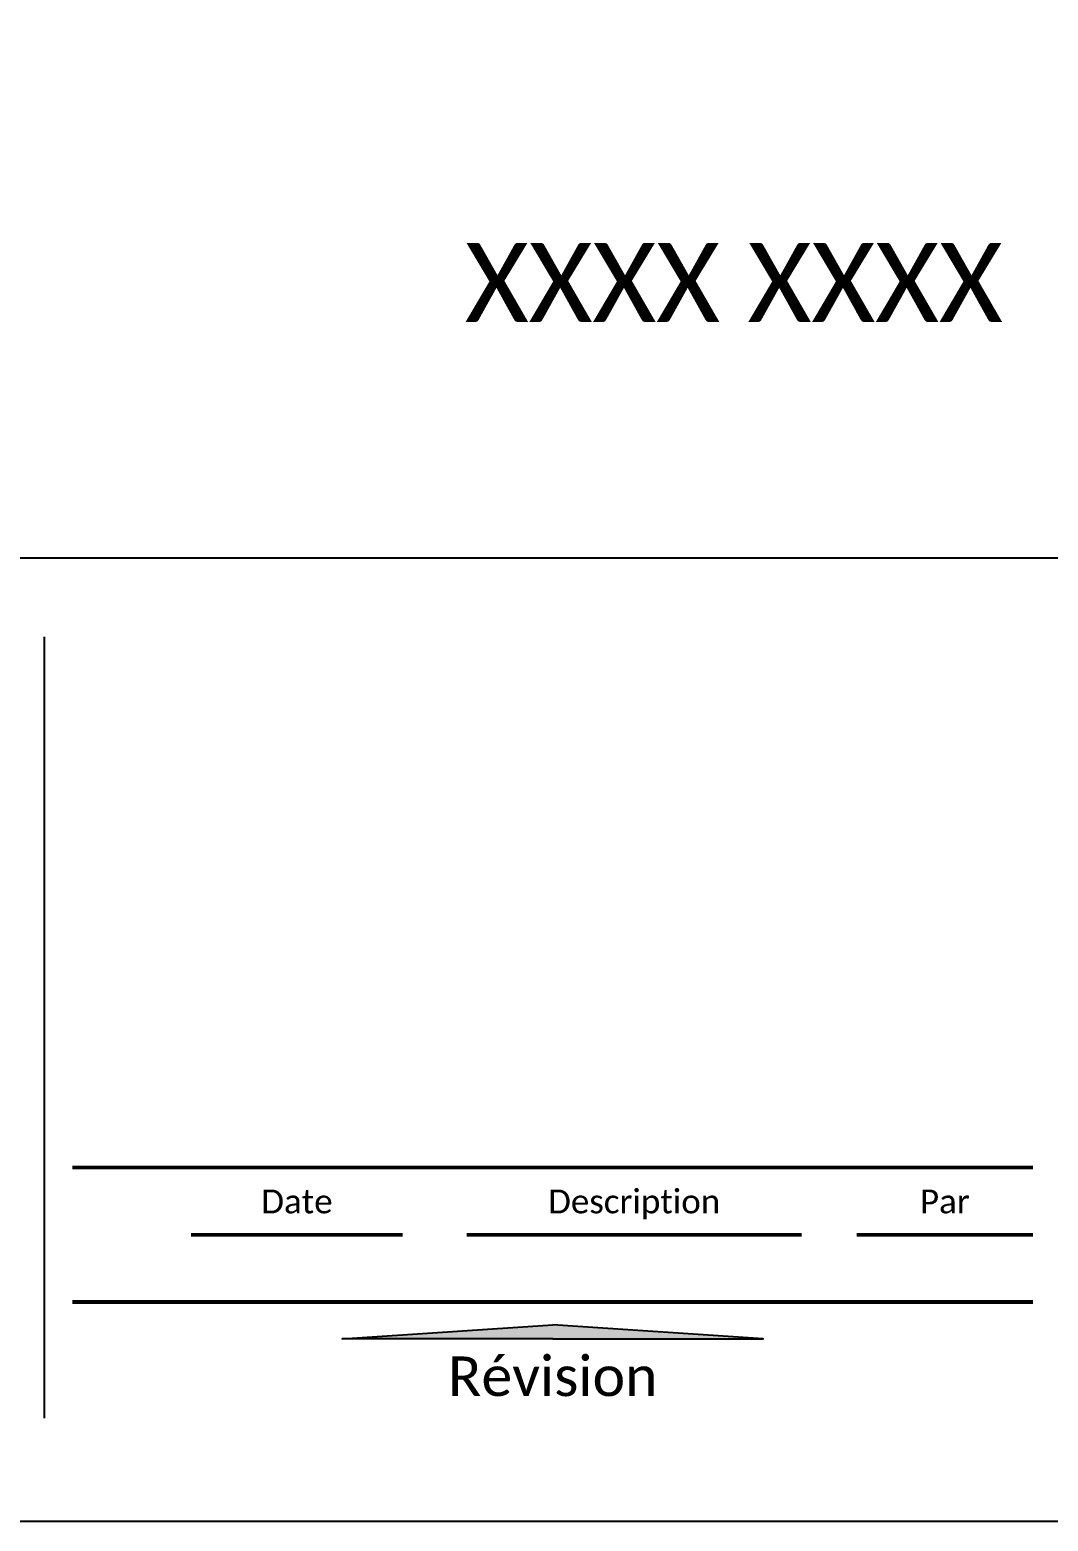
# Paper-space layout 'LEDGER-VERTICAL-IMPERIAL' of a CAD drawing. Header units: inches. Extents: x 0 to 11, y -3.8 to 17.
# Drawn here: x 3.983 to 6.043, y 0 to 3.016 of the extents above; entities that cross this region are included whole.
import ezdxf
from ezdxf.enums import TextEntityAlignment as Align

# ---------------------------------------------------------------- set-up
doc = ezdxf.new("R2010")
doc.units = ezdxf.units.IN
doc.header["$LTSCALE"] = 25
doc.header["$MEASUREMENT"] = 0
doc.layers.add('CARTOUCHE', color=7, linetype='Continuous')
doc.styles.add('Cartouche', font='calibri.ttf')

psp = doc.layouts.new('LEDGER-VERTICAL-IMPERIAL')

# ---------------------------------------------------------------- hatches: boundary and pattern name
at = {"layer": 'CARTOUCHE'}
h = psp.add_hatch(color=256, dxfattribs=at)
h.dxf.hatch_style = 1
h.paths.add_polyline_path([(5.040940996518791, 0.3974159177547765), (4.615280086855205, 0.3685774400770308), (5.040940996518791, 0.3685774400770308), (5.466601906182378, 0.3685774400770308)])

# ---------------------------------------------------------------- linework, layer by layer
psp.add_line((4.012068491790611, 1.788606525647124), (4.012068491791594, 0.2081969414023819), dxfattribs=at)
psp.add_lwpolyline([(0, 0), (11, 0), (11, 17), (0, 17)], close=True, dxfattribs=at)
at = {"layer": 'CARTOUCHE', "ltscale": 5}
psp.add_lwpolyline([(0.6245908242130724, 16.79180305859563), (10.79180305859563, 16.79180305859564), (10.79180305859563, 1.94757877408282), (0.6245908242130724, 1.94757877408282)], close=True, dxfattribs=at)
at = {"layer": 'CARTOUCHE', "const_width": 0.007651946114478394}
for points in [[(4.069559137909729, 0.7151552561889231), (6.012322855126929, 0.7151552561889231)], [(4.309286124236328, 0.5792669967116824), (4.737739628112762, 0.5792669967116824)], [(4.866804731829127, 0.5792669967116824), (5.544521026632647, 0.5792669967116824)], [(5.655634194275572, 0.5792669967116824), (6.012322855126929, 0.5792669967116824)], [(4.069559137910654, 0.4433787372344321), (6.012322855127006, 0.4433787372344321)]]:
    psp.add_lwpolyline(points, dxfattribs=at)
at = {"layer": 'CARTOUCHE'}
for points in [[(5.040940996518791, 0.3685774400770308), (4.615280086855205, 0.3685774400770308), (5.040940996518791, 0.3974159177547861)], [(5.040940996518791, 0.3685774400770308), (5.466601906182378, 0.3685774400770308), (5.040940996518791, 0.3974159177547861)]]:
    psp.add_lwpolyline(points, dxfattribs=at)

# ---------------------------------------------------------------- texts
at = {"layer": 'CARTOUCHE', "linetype": 'Continuous', "ltscale": 25, "style": 'Cartouche'}
psp.add_text('XXXX XXXX', height=0.1593750000967264, dxfattribs=at).set_placement((5.407246598835915, 2.425676497356327), align=Align.CENTER)
at = {"layer": 'CARTOUCHE', "style": 'Cartouche'}
for s, p in [('Date', (4.523512876174545, 0.6706770250369882)), ('Description', (5.205662879230887, 0.6706770250369882)), ('Par', (5.83397852470125, 0.6706770250369882))]:
    psp.add_text(s, height=0.04807429894180403, dxfattribs=at).set_placement(p, align=Align.TOP_CENTER)
psp.add_text('Révision', height=0.08012383156967338, dxfattribs=at).set_placement((5.040940996518791, 0.2955087780250036), align=Align.MIDDLE)

doc.saveas('drawing.dxf')
